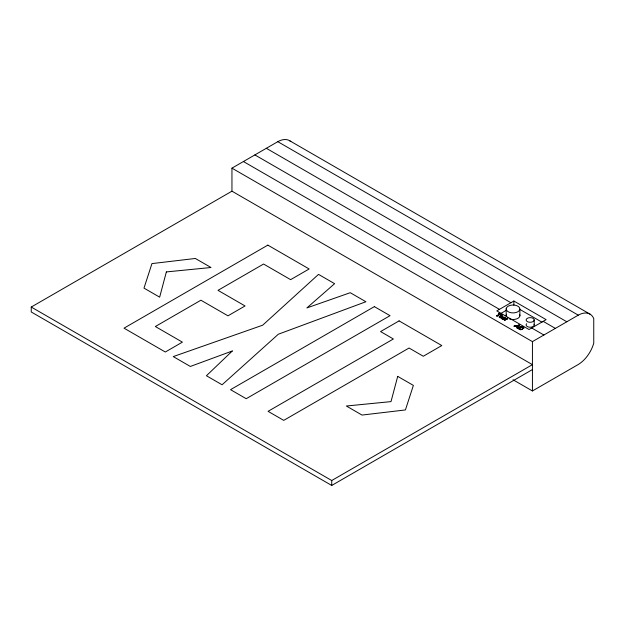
<?xml version="1.0" encoding="UTF-8"?>
<svg xmlns="http://www.w3.org/2000/svg" width="625" height="625" viewBox="0 0 625 625"><rect width="100%" height="100%" fill="white"/><g stroke="black" fill="none" stroke-linecap="round" stroke-linejoin="round"><path stroke-width="0.94" d="M518.648 328.156L518.773 328.82M504.352 318.727C503.273 321.289 500.742 316.656 502.391 318.773M523.148 327.727L522.938 328.398L523.523 328.609L523.766 328.102A1.875 1.086 0 0 0 523.578 327.375C522.203 326.047 518.758 326.469 518.68 328.648M504.836 320.102L506.523 318.891L507.289 319.07L506.859 318.703L507.289 319.07M502.922 317.586L503.695 318.953L503.406 318.375M502.297 318.602L502.492 318.266M499.773 317.047L500.18 316.422L502.047 317.625L502.812 316.695A1.469 0.852 0 0 0 502.547 316.172L502.328 316.023M519.289 328.352L521.352 326.984L523.148 327.859M502.172 316.977L502.266 316.547M499.242 316.789L501.133 315.859A1.508 0.867 0 0 1 502.062 316.016M522.938 328.398L523.125 327.984M502.758 316.883L502.047 317.625M517.508 328.172L519.648 325.094L514.125 326.086L514.633 326.508L516.125 326.109L517.641 326.984L516.969 327.859L517.508 328.172L519.648 325.094M516.969 327.859L517.641 326.852L516.125 325.977L514.125 326.086M517.883 326.672L519 325.164L517.883 326.672L516.656 325.828L519 325.164M504.219 317.672L503.531 317.789L504.688 317.945M502 317.93L501.781 318.727M518.812 327.922L521.43 326.75L523.578 327.5A1.875 1.086 0 0 1 523.766 328.234M519.414 328.078L521.352 327.117L523.016 327.625M504.5 317.68L504.633 318.359L505.273 318.281M503.695 318.82L502.391 318.648M502.219 316.555L500.547 316.359L501.953 317.164L501.984 316.227M504.297 320.266C508.312 317.188 503.297 318.891 504.484 320.391L505.156 320.18M503.016 317.586L504.398 317.398L505.344 318.102M532.43 369.578L331.727 485.461L31.25 311.977L31.25 307.047L331.727 480.523L532.43 364.648L231.953 191.172L231.953 168.148L277.805 141.68A23.945 13.828 -60 0 1 290.789 141.555M31.25 307.047L231.953 191.172M513.867 301.023L496.773 310.891L529.031 329.516L546.125 319.648L513.867 301.023L513.867 305.133M498.625 313.32C501.555 314.578 497.711 313.773 499.031 313.078L501.781 314.664L501.375 315.031L500.227 314.242L501.781 314.664M498.625 313.445L501.781 314.797M500.227 314.242L497.172 316.133L496.711 315.867L499.766 313.977M496.711 315.867L499.766 314.102M500.844 313.469L506.539 310.18M507.734 318.32L505.789 318.469L507.734 318.195L506.859 318.828M506.859 318.703L507.734 318.195M505.055 319.867L506.523 318.891M231.953 168.148L532.43 341.625L578.281 315.156A23.945 13.828 -60 0 1 593.75 318.555L593.75 343.227A23.945 13.828 -60 0 1 578.281 364.484L532.43 390.961L513.016 379.75M504.078 319.141L501.891 318.742M500.547 316.359L501.664 316.227M503.594 318.914L502.617 318.812M519 325.289L516.656 325.961M518.773 328.688L519.992 329.586A1.945 1.125 0 0 0 521.016 329.711L522.102 329.367L521.016 329.578A1.945 1.125 0 0 1 519.992 329.453L518.922 328.859M522.102 329.367L519.766 328.938M522.102 329.5L520.195 329.25L519.32 328.484M514.125 326.219L519.648 325.227M499.195 316.852L500.18 317.875L501.641 317.844L499.219 317.039L499.555 316.289L501.133 315.734A1.508 0.867 0 0 1 502.062 315.891L502.547 316.297M501.641 317.719L499.852 317.148M501.641 317.844L499.773 316.922M522.938 328.266L523.523 328.477M289.688 140.75L590.164 314.227M277.805 141.68L578.281 315.156M266.344 148.297L566.82 321.773M254.883 154.914L510.906 302.727M543.164 321.352L555.359 328.391M519.656 309.297L541.984 322.195M243.422 161.531L499.445 309.344M531.703 327.969L543.891 335.008M500.547 316.227L501.953 317.164M516.656 325.828L517.883 326.539M496.711 315.742L497.172 316.133M516.969 327.727L517.508 328.039M503.586 317.828L504.281 318.711M503.852 318.234L503.531 317.664M519.492 328.867L519.289 328.219M502.961 318.016C502.773 316.648 505.422 317.109 505.352 318.258M534.203 319.961A4.031 2.328 0 0 1 528.156 321.977A4.031 2.328 0 0 1 528.156 317.945A4.031 2.328 0 0 1 534.203 319.961L534.203 324.891M532.43 341.625L532.43 390.961M519.875 309.18A6.844 3.953 0 0 1 509.305 312.281A6.844 3.953 0 0 1 509.938 305.438A6.844 3.953 0 0 1 519.875 309.18L519.875 315.758M506.203 308.75L506.203 315.328M331.727 480.523L331.727 485.461M534.062 324.289A4.031 2.328 0 0 1 533.023 326.539L532.188 326.906A4.031 2.328 0 0 1 527.32 326.539A4.031 2.328 0 0 1 526.688 323.727M519.742 314.727A6.844 3.953 0 0 1 516.914 318.805A6.844 3.953 0 0 1 509.305 318.859M506.344 316.359A6.844 3.953 0 0 1 506.531 314.32M166.359 271.922L159.656 297.164L143.992 288.125L151.945 263.594L195.352 258.469L211.016 267.516L166.359 271.922M397.711 376.367L391.008 401.617L346.352 406.016L362.016 415.062L405.422 409.938L413.375 385.406L397.711 376.367M232.305 350.992L206.422 375.742L222.086 384.781L278.32 334.227L365.914 301.742L350.25 292.703L306.883 307.93L334.609 283.672L318.523 274.383L262.672 325.195L173.25 356.586L190.336 366.453L232.305 350.992M267.844 245.125L124.016 328.164L165.312 352.008L182.398 342.141L155.344 326.516L200.914 300.211L227.969 315.828L245.055 305.961L218 290.344L263.57 264.031L290.625 279.656L309.141 268.969L267.844 245.125M374.367 306.625L230.539 389.664L246.203 398.711L390.031 315.672L374.367 306.625M399.086 320.891L380.57 331.578L393.391 338.984L268.07 411.328L283.734 420.375L409.055 348.023L423.289 356.25L441.805 345.555L399.086 320.891"/></g></svg>
